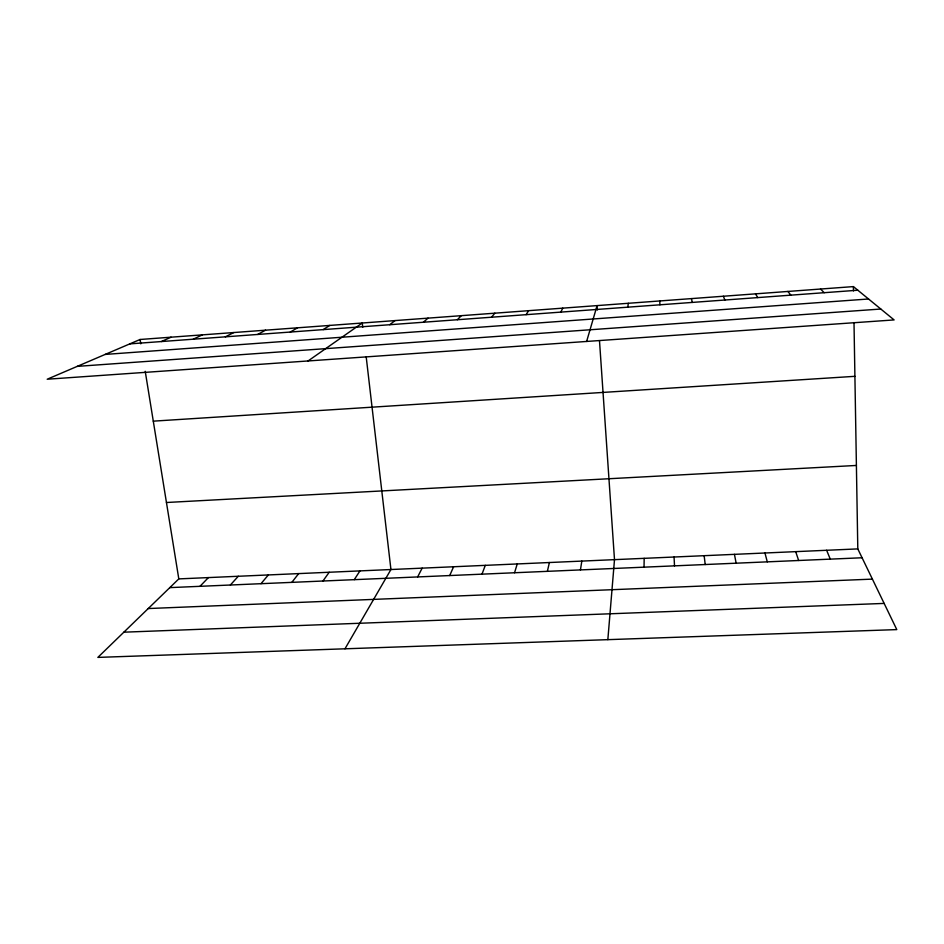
<?xml version="1.0" encoding="UTF-8"?>
<svg xmlns="http://www.w3.org/2000/svg" width="944" height="944" viewBox="0 0 944 944"><rect width="100%" height="100%" fill="white"/><g stroke="black" fill="none" stroke-linecap="round" stroke-linejoin="round"><path stroke-width="1.42" d="M644.032 567.167L644.174 558.341M607.842 639.654L614.497 559.65L599.487 340.666M627.819 307.166L628.303 303.284M580.442 569.905L581.823 561.09M547.378 571.332L549.396 562.518M586.625 341.457L597.092 305.596L597.387 309.986M514.563 572.748L517.229 563.946M482.006 574.153L485.287 565.35M449.71 575.545L453.604 566.754M560.866 312.11L562.73 308.145M417.649 576.937L422.145 568.146M344.973 648.811L390.934 569.527L366.213 356.997M526.068 314.671L528.64 310.67M354.271 579.663L359.947 570.896M322.942 581.02L329.196 572.253M291.849 582.354L298.67 573.598M491.564 317.208L494.833 313.184M260.992 583.687L268.367 574.931M230.371 585.009L238.301 576.265M199.975 586.318L208.435 577.586M457.333 319.733L461.297 315.674M857.801 548.901L178.805 578.896L97.857 657.402L896.8 629.601L857.801 548.901L854.001 322.565M423.384 322.234L428.021 318.14M389.719 324.724L395.017 320.582M308.063 360.962L362.26 323.013L362.756 327.273M323.178 329.621L329.775 325.42M290.304 332.04L297.537 327.816M257.7 334.447L265.559 330.188M225.356 336.831L233.817 332.536M193.26 339.203L202.323 334.872M161.412 341.539L171.076 337.185M140.078 339.486L47.2 379.228L894.11 319.922L853.4 286.598L140.078 339.486L140.774 343.84M129.824 343.876L857.825 290.221M105.173 354.425L868.539 298.988M77.219 366.378L880.811 309.03M153.282 421.154L854.91 376.326M166.451 502.503L856.409 465.451M169.802 587.628L862.084 557.762M148.22 608.55L872.409 579.12M123.865 632.185L884.15 603.417M820.525 289.029L824.218 292.699M787.886 291.448L790.86 295.153M755.495 293.855L757.749 297.596M723.34 296.239L724.898 300.015M826.637 550.281L830.26 559.131M795.686 551.65L798.659 560.5M764.959 553.007L767.283 561.845M691.421 298.599L692.294 302.422M734.444 554.352L736.143 563.19M145.223 371.311L178.805 578.896M704.141 555.686L705.215 564.524M674.051 557.019L674.512 565.857M659.75 300.959L659.939 304.806M853.4 286.598L853.47 290.917"/></g></svg>
